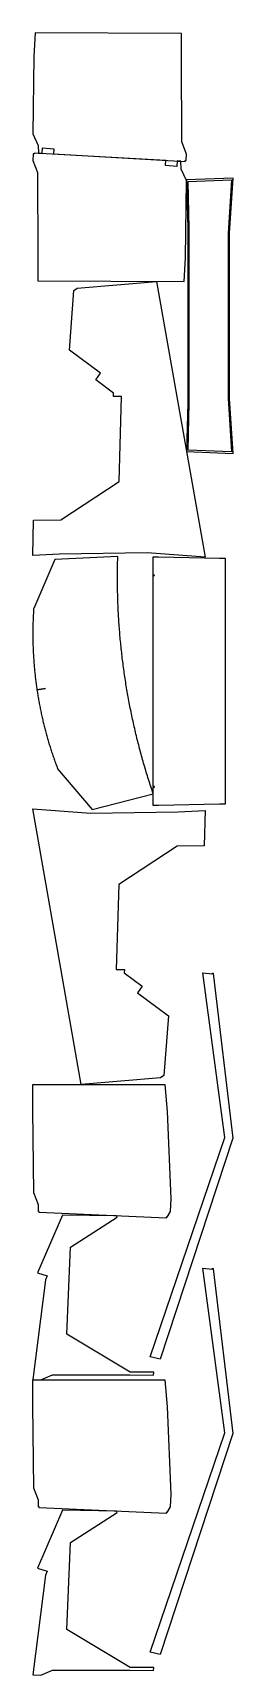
# Model space of a CAD drawing. Extents: x 0 to 1485, y 0 to 12161.
import ezdxf

# ---------------------------------------------------------------- set-up
doc = ezdxf.new("R2010")
doc.units = 0
doc.layers.get('0').update_dxf_attribs({"linetype": 'CONTINUOUS'})

msp = doc.modelspace()

# ---------------------------------------------------------------- linework, layer by layer
at = {"color": 0}
for points in [[(1102.27, 12155.5), (16.2806, 12160.9), (7.29264, 11986.2), (0, 11413.2), (40.1808, 11327.1), (42.3599, 11270.2), (68.2383, 11267.6), (72.2965, 11309.4), (156.899, 11301.2), (153.275, 11263.9), (1130.14, 11208.9), (1130.53, 11215.9), (1136.52, 11215.5), (1139.34, 11263.5), (1104.87, 11353.1), (1101.16, 11969), (1102.27, 12155.5)], [(37.0724, 10324.3), (1123.06, 10318.9), (1132.05, 10493.7), (1139.34, 11066.6), (1099.16, 11152.7), (1096.98, 11209.6), (1071.1, 11212.2), (1067.04, 11170.3), (982.443, 11178.6), (986.065, 11215.9), (9.20497, 11270.9), (8.81136, 11263.9), (2.82086, 11264.3), (0.000163, 11216.3), (34.475, 11126.7), (38.1807, 10510.8), (37.0724, 10324.3)], [(68.3401, 11268.7), (42.3599, 11270.2)], [(1071, 11211.1), (1096.98, 11209.6)], [(1459.06, 10678.3), (1485.24, 11085.4), (1139.34, 11072.7), (1147.88, 10711.1), (1147.88, 9421.35), (1139.34, 9059.75), (1485.24, 9047.04), (1459.06, 9454.1), (1459.06, 10678.3)], [(1151.62, 11061.1), (1472.4, 11072.9), (1447.06, 10678.7), (1447.06, 9453.71), (1472.4, 9059.53), (1151.62, 9071.31), (1159.88, 9421.21), (1159.88, 10711.2), (1151.62, 11061.1)], [(917.826, 10319.9), (1276.77, 8277.93), (847.072, 8311.36), (198.778, 8300.19), (0.000054, 8290.79), (5.51708, 8552.72), (206.513, 8554.07), (639.083, 8839.92), (658.269, 9467.17), (598.297, 9469), (599.061, 9493.99), (466.294, 9591.96), (501.919, 9640.24), (271.349, 9810.38), (304.399, 10254.2), (329.95, 10269.9), (917.826, 10319.9)], [(183.747, 6712.22), (441.042, 6411.19), (892.689, 6525.97), (891.561, 6529.28), (888.199, 6539.24), (883.746, 6552.5), (879.332, 6565.79), (874.956, 6579.08), (870.617, 6592.39), (866.315, 6605.71), (862.053, 6619.03), (857.828, 6632.38), (853.642, 6645.72), (849.492, 6659.08), (845.382, 6672.44), (841.308, 6685.82), (837.274, 6699.21), (833.276, 6712.61), (829.318, 6726.01), (825.397, 6739.43), (821.514, 6752.86), (817.669, 6766.31), (813.863, 6779.75), (810.094, 6793.21), (806.364, 6806.67), (802.671, 6820.14), (799.017, 6833.63), (795.4, 6847.13), (791.822, 6860.63), (788.282, 6874.14), (784.781, 6887.65), (781.318, 6901.18), (777.892, 6914.72), (774.506, 6928.26), (771.156, 6941.82), (767.846, 6955.39), (764.574, 6968.96), (761.339, 6982.53), (758.143, 6996.13), (754.986, 7009.72), (751.867, 7023.32), (748.785, 7036.93), (745.743, 7050.56), (742.739, 7064.18), (739.772, 7077.82), (736.844, 7091.46), (733.956, 7105.11), (731.104, 7118.76), (728.292, 7132.43), (725.518, 7146.11), (722.782, 7159.79), (720.085, 7173.47), (717.426, 7187.17), (714.806, 7200.88), (712.224, 7214.58), (709.681, 7228.29), (707.175, 7242.01), (704.708, 7255.75), (702.281, 7269.49), (699.892, 7283.22), (697.54, 7296.97), (695.228, 7310.72), (692.954, 7324.49), (690.719, 7338.25), (688.522, 7352.03), (686.364, 7365.81), (684.244, 7379.58), (682.164, 7393.38), (680.122, 7407.18), (678.118, 7420.97), (676.154, 7434.79), (674.228, 7448.6), (672.34, 7462.42), (670.492, 7476.24), (668.681, 7490.07), (666.91, 7503.9), (665.178, 7517.75), (663.483, 7531.6), (661.828, 7545.44), (660.211, 7559.29), (658.633, 7573.15), (657.096, 7587.01), (655.596, 7600.89), (654.133, 7614.76), (652.711, 7628.64), (651.328, 7642.53), (649.983, 7656.4), (648.678, 7670.31), (647.411, 7684.19), (646.182, 7698.1), (644.993, 7712), (643.843, 7725.9), (642.732, 7739.82), (641.66, 7753.72), (640.626, 7767.65), (639.632, 7781.57), (638.676, 7795.5), (637.76, 7809.42), (636.882, 7823.36), (636.043, 7837.29), (635.244, 7851.22), (634.483, 7865.17), (633.762, 7879.11), (633.081, 7893.06), (632.438, 7907.01), (631.833, 7920.96), (631.268, 7934.92), (630.742, 7948.88), (630.256, 7962.83), (629.807, 7976.81), (629.399, 7990.76), (629.029, 8004.74), (628.699, 8018.71), (628.408, 8032.68), (628.156, 8046.65), (627.943, 8060.63), (627.769, 8074.61), (627.636, 8088.58), (627.54, 8102.57), (627.485, 8116.56), (627.468, 8130.53), (627.492, 8144.51), (627.554, 8158.51), (627.656, 8172.5), (627.796, 8186.49), (627.976, 8200.47), (628.196, 8214.47), (628.454, 8228.46), (628.753, 8242.46), (629.09, 8256.44), (629.467, 8270.44), (629.774, 8280.94), (629.883, 8284.44), (164.415, 8262.14), (6.375, 7899.04), (6.21511, 7896.68), (5.75157, 7889.58), (5.16026, 7880.13), (4.60113, 7870.65), (4.07411, 7861.19), (3.57915, 7851.72), (3.11632, 7842.26), (2.6856, 7832.79), (2.28689, 7823.33), (1.92031, 7813.88), (1.58572, 7804.4), (1.28315, 7794.94), (1.01264, 7785.49), (0.774089, 7776.01), (0.5676, 7766.56), (0.393013, 7757.1), (0.250489, 7747.64), (0.139865, 7738.18), (0.061198, 7728.72), (0.014486, 7719.26), (-0.000271, 7709.81), (0.016819, 7700.35), (0.065864, 7690.89), (0.146756, 7681.44), (0.259549, 7671.99), (0.404243, 7662.54), (0.580729, 7653.1), (0.789117, 7643.65), (1.0293, 7634.21), (1.30132, 7624.76), (1.60508, 7615.32), (1.94069, 7605.88), (2.30811, 7596.44), (2.70725, 7587.01), (3.13818, 7577.57), (3.60086, 7568.14), (4.09526, 7558.72), (4.62136, 7549.29), (5.17919, 7539.88), (5.76878, 7530.44), (6.38997, 7521.03), (7.04286, 7511.61), (7.72743, 7502.21), (8.44368, 7492.79), (9.19151, 7483.39), (9.97097, 7473.99), (10.7821, 7464.58), (11.6248, 7455.19), (12.4991, 7445.79), (13.4049, 7436.4), (14.3424, 7427.03), (15.3114, 7417.64), (16.3119, 7408.26), (17.344, 7398.89), (18.4076, 7389.51), (19.5028, 7380.15), (20.6293, 7370.78), (21.7875, 7361.43), (22.9769, 7352.07), (24.1981, 7342.72), (25.4504, 7333.38), (26.7344, 7324.03), (28.0497, 7314.69), (29.3965, 7305.36), (30.7746, 7296.03), (32.1842, 7286.71), (33.6251, 7277.39), (35.0974, 7268.07), (36.601, 7258.76), (38.136, 7249.46), (39.7024, 7240.15), (41.2999, 7230.86), (42.9289, 7221.57), (44.589, 7212.29), (46.2806, 7203.01), (48.0033, 7193.74), (49.7575, 7184.47), (51.5426, 7175.21), (53.3592, 7165.96), (55.2069, 7156.71), (57.086, 7147.46), (58.9961, 7138.22), (60.9375, 7128.99), (62.91, 7119.76), (64.9136, 7110.54), (66.9485, 7101.33), (69.0144, 7092.13), (71.1115, 7082.92), (73.2397, 7073.72), (75.399, 7064.54), (77.5894, 7055.36), (79.811, 7046.18), (82.0635, 7037.01), (84.3472, 7027.86), (86.6618, 7018.71), (89.0075, 7009.56), (91.3842, 7000.42), (93.7919, 6991.29), (96.2307, 6982.17), (98.7004, 6973.04), (101.201, 6963.93), (103.733, 6954.83), (106.295, 6945.74), (108.889, 6936.65), (111.513, 6927.57), (114.169, 6918.5), (116.855, 6909.44), (119.572, 6900.39), (122.32, 6891.33), (125.099, 6882.31), (127.909, 6873.26), (130.749, 6864.25), (133.621, 6855.24), (136.523, 6846.22), (139.456, 6837.24), (142.419, 6828.24), (145.414, 6819.26), (148.44, 6810.29), (151.496, 6801.33), (154.583, 6792.38), (157.7, 6783.43), (160.849, 6774.5), (164.028, 6765.58), (167.237, 6756.67), (170.478, 6747.75), (173.749, 6738.86), (177.051, 6729.97), (180.383, 6721.1), (182.901, 6714.44), (183.747, 6712.22)], [(892.689, 8142.4), (901.689, 8142.4), (901.689, 8145.4), (892.689, 8145.4), (892.689, 8281.4), (931.783, 8281.4), (1384.68, 8271.9), (1426.58, 8271.9), (1426.58, 6449.9), (1384.68, 6449.9), (931.783, 6440.4), (892.689, 6440.4), (892.689, 6576.4), (901.689, 6576.4), (901.689, 6579.4), (892.689, 6579.4), (892.689, 8142.4)], [(95.061, 7305.64), (30.7747, 7296.03)], [(358.949, 4373.68), (0.000054, 6415.64), (429.701, 6382.21), (1078, 6393.38), (1276.77, 6402.78), (1271.26, 6140.83), (1070.26, 6139.5), (637.69, 5853.65), (618.506, 5226.4), (678.478, 5224.57), (677.713, 5199.58), (810.481, 5101.61), (774.856, 5053.33), (1005.43, 4883.19), (972.375, 4439.42), (946.825, 4423.69), (358.949, 4373.68)], [(943.394, 2340.17), (869.072, 2356.04), (1424.04, 3980.89), (1259.81, 5199.88), (1329.58, 5194.22), (1329.56, 5194.33), (1329.52, 5194.63), (1329.5, 5195.03), (1329.52, 5195.43), (1329.58, 5195.82), (1329.67, 5196.19), (1329.79, 5196.57), (1329.95, 5196.92), (1330.13, 5197.25), (1330.35, 5197.57), (1330.6, 5197.88), (1330.87, 5198.15), (1331.17, 5198.4), (1331.49, 5198.63), (1331.84, 5198.82), (1332.21, 5198.97), (1332.5, 5199.08), (1332.6, 5199.11), (1332.7, 5199.13), (1333, 5199.19), (1333.4, 5199.25), (1333.79, 5199.26), (1334.19, 5199.24), (1334.57, 5199.18), (1334.95, 5199.08), (1335.31, 5198.94), (1335.66, 5198.79), (1336, 5198.6), (1336.31, 5198.38), (1336.61, 5198.13), (1336.88, 5197.85), (1337.13, 5197.54), (1337.35, 5197.21), (1337.54, 5196.86), (1337.66, 5196.57), (1337.7, 5196.47), (1483.78, 3975.18), (943.394, 2340.17)], [(988.511, 3391.13), (988.194, 3384.14), (48.1587, 3426.76), (48.0719, 3433.76), (42.0724, 3433.68), (43.2768, 3481.67), (7.21724, 3571.72), (0.000109, 4186.68), (0.806315, 4373.68), (979.308, 4373.68), (994.925, 4174.29), (1024.23, 3526.94), (1017.07, 3433.22), (994.506, 3390.86), (988.511, 3391.13)], [(35.3204, 2978.81), (106.933, 2956.53), (95.125, 2927.19), (0, 2188.28), (59.9826, 2186.83), (147.144, 2224.63), (720.142, 2222.6), (894.14, 2221.99), (895.849, 2242.42), (721.85, 2243.03), (251.362, 2524), (279.497, 3168.39), (625.293, 3390.53), (620.907, 3400.79), (220.96, 3407.33), (35.3204, 2978.81)], [(943.394, 153.326), (869.072, 169.21), (1424.04, 1794.06), (1259.81, 3013.04), (1329.58, 3007.39), (1329.56, 3007.49), (1329.52, 3007.79), (1329.5, 3008.19), (1329.52, 3008.6), (1329.58, 3008.99), (1329.67, 3009.36), (1329.79, 3009.72), (1329.95, 3010.08), (1330.13, 3010.42), (1330.35, 3010.74), (1330.6, 3011.04), (1330.87, 3011.31), (1331.17, 3011.56), (1331.49, 3011.78), (1331.84, 3011.97), (1332.21, 3012.14), (1332.5, 3012.24), (1332.6, 3012.26), (1332.7, 3012.29), (1333, 3012.36), (1333.4, 3012.4), (1333.79, 3012.42), (1334.19, 3012.4), (1334.57, 3012.33), (1334.95, 3012.24), (1335.31, 3012.11), (1335.66, 3011.96), (1336, 3011.76), (1336.31, 3011.54), (1336.61, 3011.29), (1336.88, 3011.01), (1337.13, 3010.71), (1337.35, 3010.38), (1337.54, 3010.01), (1337.66, 3009.74), (1337.7, 3009.64), (1483.78, 1788.35), (943.394, 153.326)], [(988.511, 1204.29), (988.194, 1197.3), (48.1587, 1239.92), (48.0719, 1246.92), (42.0724, 1246.85), (43.2768, 1294.83), (7.21724, 1384.88), (0.000109, 1999.83), (0.806315, 2186.83), (979.308, 2186.83), (994.925, 1987.44), (1024.23, 1340.11), (1017.07, 1246.38), (994.506, 1204.02), (988.511, 1204.29)], [(35.3204, 791.971), (106.933, 769.686), (95.125, 740.351), (0, 1.44706), (59.9826, 0), (147.144, 37.7882), (720.142, 35.7647), (894.14, 35.1501), (895.849, 55.579), (721.85, 56.1936), (251.362, 337.168), (279.497, 981.554), (625.293, 1203.7), (620.907, 1213.95), (220.96, 1220.49), (35.3204, 791.971)]]:
    msp.add_lwpolyline(points, close=True, dxfattribs=at)

doc.saveas('drawing.dxf')
